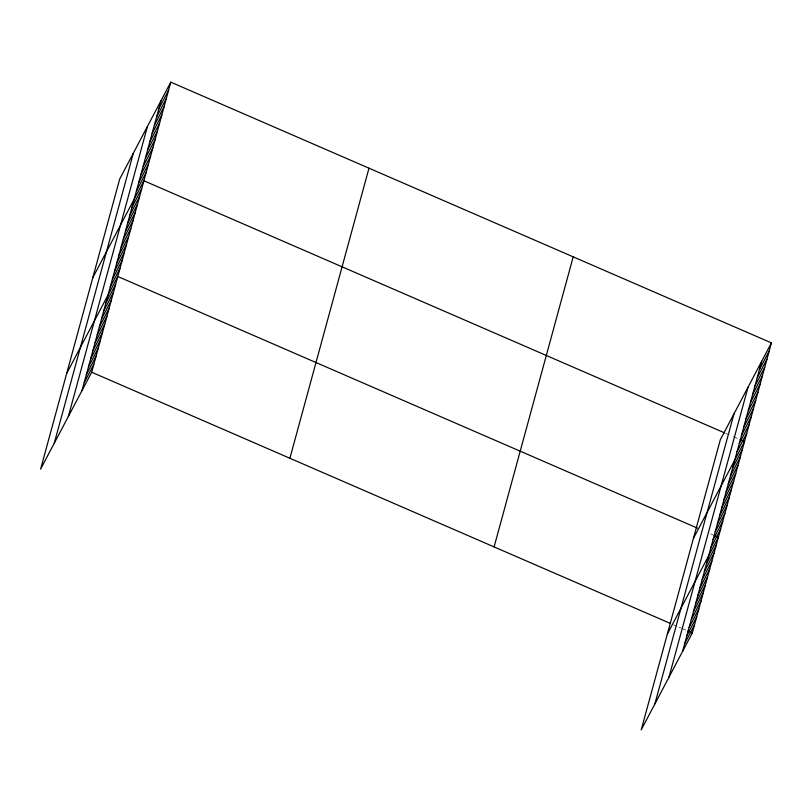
<?xml version="1.0" encoding="UTF-8"?>
<svg xmlns="http://www.w3.org/2000/svg" width="812" height="812" viewBox="0 0 812 812"><rect width="100%" height="100%" fill="white"/><g stroke="black" fill="none" stroke-linecap="round" stroke-linejoin="round"><path stroke-width="0.61" stroke-dasharray="4.06 3.04" d="M725.786 433.385L729.095 434.816M733.5 436.724L739.001 439.119M710.703 533.88L712.906 534.844M673.584 624.824L676.893 626.255M679.096 627.219L681.298 628.173M682.395 628.65L685.704 630.082"/><path stroke-width="1.22" d="M54.262 443.21L133.351 153.143M68.33 416.526L147.429 126.459M81.992 390.623L161.08 100.546M170.784 82.154L119.699 179.046L40.6 469.113L91.685 372.221L170.784 82.154L771.4 342.887L692.301 632.954L641.216 729.846L720.315 439.779L771.4 342.887M289.894 458.262L368.983 168.196M494.102 546.912L573.201 256.846M654.878 703.943L733.967 413.876M668.946 677.259L748.045 387.182M682.608 651.346L761.697 361.279M158.837 108.767L168.541 90.376M156.604 116.989L166.298 98.587M154.361 125.21L164.054 106.808M152.118 133.422L161.821 115.03M149.875 141.643L159.578 123.241M147.632 149.865L157.335 131.463M145.399 158.076L155.092 139.684M143.156 166.298L152.849 147.906M140.912 174.519L150.616 156.117M138.669 182.741L148.373 164.339M136.426 190.952L146.13 172.56M92.801 277.674L143.886 180.771L724.69 432.908M132.011 207.151L141.714 188.749M129.839 215.129L139.542 196.727M127.667 223.107L137.36 204.705M125.484 231.085L135.188 212.683M123.312 239.053L133.016 220.661M121.14 247.031L130.844 228.639M118.968 255.009L128.661 236.617M116.786 262.986L126.489 244.595M114.614 270.964L124.317 252.562M112.442 278.942L122.135 260.54M110.259 286.92L119.963 268.518M66.706 373.398L117.791 276.496L697.488 528.145M105.915 302.876L115.608 284.474M103.743 310.854L113.436 292.452M101.561 318.822L111.264 300.43M99.389 326.8L109.092 308.408M97.217 334.777L106.91 316.386M95.034 342.755L104.738 324.364M92.862 350.733L102.566 332.331M90.69 358.711L100.383 340.309M88.508 366.689L98.211 348.287M86.336 374.667L96.039 356.265M84.164 382.645L93.867 364.243M759.464 369.501L769.157 351.099M757.22 377.722L766.914 359.32M754.977 385.933L764.681 367.542M752.734 394.155L762.438 375.763M750.491 402.376L760.194 383.974M748.258 410.598L757.951 392.196M746.015 418.809L755.708 400.417M743.772 427.031L753.475 408.629M741.529 435.252L751.232 416.85M739.285 443.464L748.989 425.072M737.052 451.685L746.746 433.293M693.418 538.407L744.513 441.505L740.108 439.596M732.637 467.885L742.33 449.483M730.455 475.862L740.158 457.46M728.283 483.83L737.986 465.438M726.111 491.808L735.804 473.416M723.928 499.786L733.632 481.394M721.756 507.764L731.46 489.372M719.584 515.742L729.277 497.35M717.412 523.72L727.105 505.318M715.23 531.698L724.933 513.296M713.058 539.675L722.761 521.274M710.886 547.653L720.579 529.251M667.322 634.121L718.407 537.229L714.002 535.321M706.531 563.599L716.235 545.207M704.359 571.577L714.052 553.185M702.177 579.555L711.88 561.163M700.005 587.533L709.708 569.141M697.833 595.511L707.536 577.109M695.661 603.489L705.354 585.087M693.478 611.466L703.182 593.064M691.306 619.444L701.01 601.042M689.134 627.422L698.827 609.02M686.952 635.4L696.655 616.998M684.78 643.368L694.483 624.976M91.685 372.221L670.286 623.393M687.906 631.036L692.301 632.954"/></g></svg>
